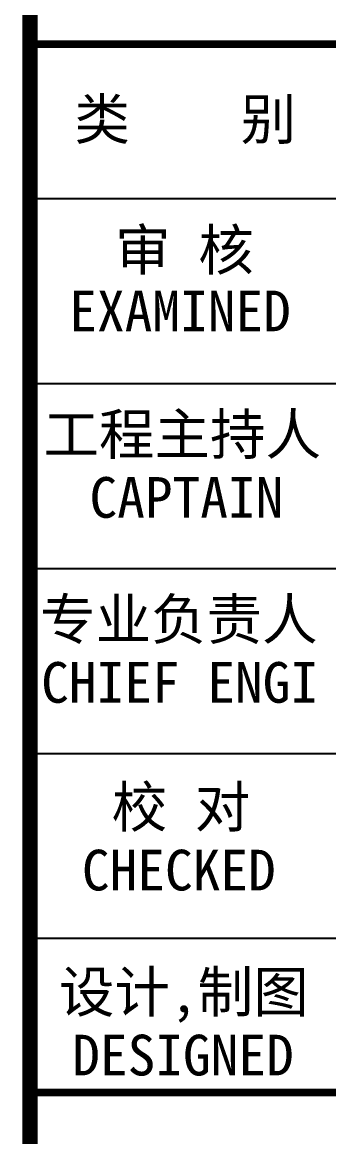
# Model space of a CAD drawing. Extents: x 69728788 to 150163257, y 20675998 to 43663798.
# Drawn here: x 75148513 to 75152472, y 21176668 to 21191068 of the extents above; entities that cross this region are included whole.
import ezdxf

# ---------------------------------------------------------------- set-up
doc = ezdxf.new("R2010")
doc.units = 0
doc.header["$LTSCALE"] = 1000
doc.header["$MEASUREMENT"] = 0
doc.layers.add('图框', color=253, linetype='CONTINUOUS')
doc.styles.add('STYLE-黑体', font='simhei.ttf')

msp = doc.modelspace()

# ---------------------------------------------------------------- linework, layer by layer
at = {"layer": '图框', "color": 0}
for p, q in [((75148612, 21188792.8), (75160630.5, 21188792.8)), ((75148612, 21188792.8), (75160630.5, 21188792.8)), ((75148612, 21186402.4), (75160630.5, 21186402.4)), ((75148612, 21184012), (75160630.5, 21184012)), ((75148612, 21181621.6), (75160630.5, 21181621.6)), ((75148612, 21179231.2), (75160630.5, 21179231.2))]:
    msp.add_line(p, q, dxfattribs=at)
at = {"layer": '图框', "color": 4, "const_width": 197.2}
msp.add_lwpolyline([(75148612, 21208287.7), (75148612, 21128287.7)], dxfattribs=at)
at = {"layer": '图框', "color": 0, "const_width": 100}
msp.add_lwpolyline([(75148612, 21190784.8), (75160630.5, 21190784.8), (75160630.5, 21170466.4), (75148612, 21170466.4)], close=True, dxfattribs=at)
msp.add_lwpolyline([(75148612, 21177239.2), (75160630.5, 21177239.2)], dxfattribs=at)

# ---------------------------------------------------------------- texts
at = {"layer": '图框', "color": 0, "style": 'STYLE-黑体'}
for s, p in [('类    别 ', (75149186.5, 21189554.5)), ('审 核', (75149712.1, 21187865)), ('EXAMINED ', (75149120.7, 21187075.2)), ('工程主持人', (75148786.8, 21185482.5)), ('CAPTAIN', (75149381.7, 21184665.8)), ('专业负责人', (75148742.1, 21183092.1)), ('CHIEF ENGI', (75148757.5, 21182275.4)), ('校 对', (75149667.3, 21180666.8)), ('CHECKED  ', (75149283.6, 21179850.1)), ('设计,制图', (75148986.8, 21178276.4)), ('DESIGNED ', (75149158.8, 21177459.7))]:
    msp.add_text(s, height=525.89, dxfattribs=at).set_placement(p)

doc.saveas('drawing.dxf')
